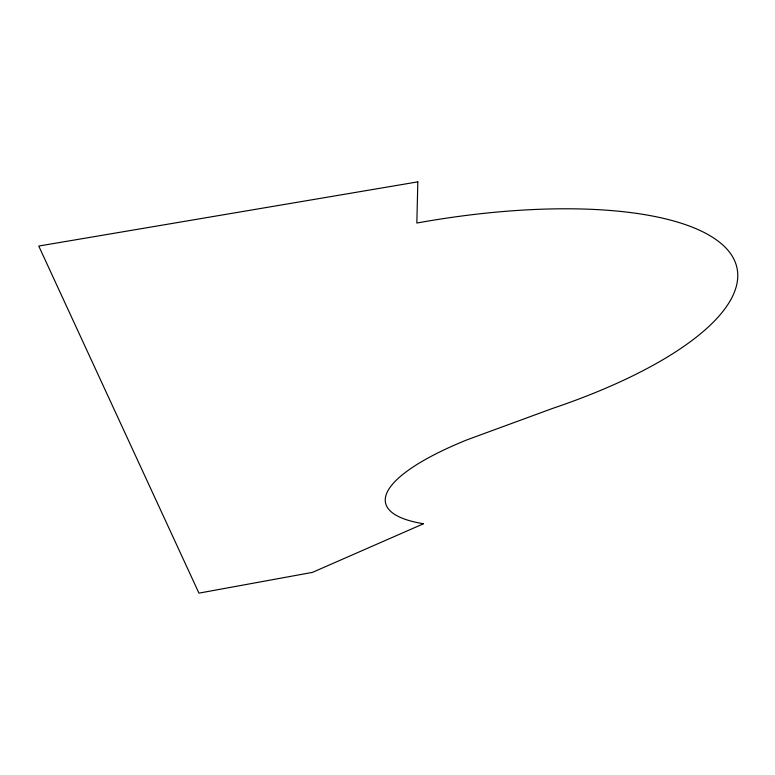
<?xml version="1.0" encoding="UTF-8"?>
<svg xmlns="http://www.w3.org/2000/svg" width="775" height="775" viewBox="0 0 775 775"><rect width="100%" height="100%" fill="white"/><g stroke="black" fill="none" stroke-linecap="round" stroke-linejoin="round"><path stroke-width="1.16" d="M417.832 181.863L416.834 223.035A324.522 107.977 -11.4 0 1 730.021 252.873A324.522 107.977 -11.4 0 1 552.701 408.377L466.86 439.9A205.811 52.661 -12.5 0 0 423.528 523.745L312.441 572.386L198.943 593.137L38.75 246.043L417.832 181.863"/></g></svg>
